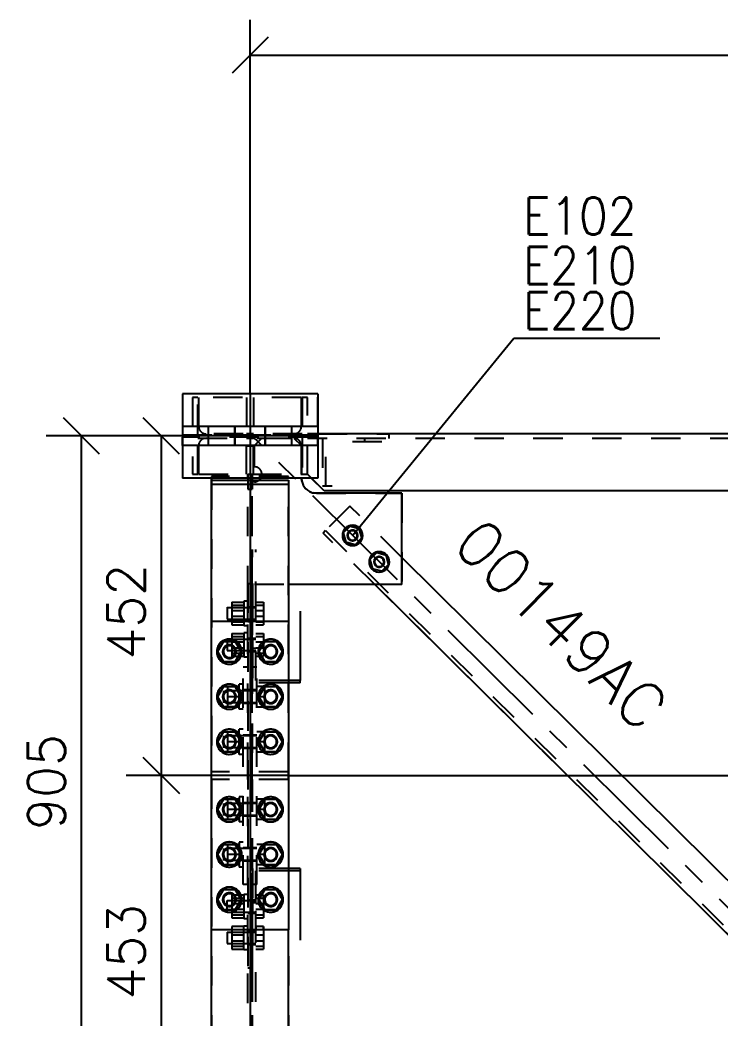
# Model space of a CAD drawing. Header units: millimetres. Extents: x 505 to 1346, y 20403 to 20997.
# Drawn here: x 530.2 to 576.8, y 20567.5 to 20633.9 of the extents above; entities that cross this region are included whole.
import ezdxf

# ---------------------------------------------------------------- set-up
doc = ezdxf.new("R2010")
doc.units = ezdxf.units.MM
doc.linetypes.add('CENTER', pattern=[12.7, 7.9375, -1.5875, 1.5875, -1.5875])
doc.linetypes.add('DXK_LINE_DOT2', pattern=[3.9198, 1.9599, -1.9599])
doc.styles.add('RomanS', font='ROMANS__.TTF', dxfattribs={"height": 0.2})

# ---------------------------------------------------------------- blocks, each defined once
blk = doc.blocks.new('Part-110200292-57747 - 57739')
at = {"color": 7, "linetype": 'DXK_LINE_DOT2'}
for p, q in [((545.395, 20603.706), (545.395, 20602.706)), ((545.395, 20603.456), (545.395, 20603.706)), ((545.395, 20603.706), (545.395, 20603.706)), ((545.395, 20603.706), (545.685, 20603.706)), ((545.685, 20603.706), (545.685, 20602.706)), ((545.685, 20603.706), (545.685, 20603.456)), ((548.09, 20603.556), (542.99, 20603.556)), ((542.99, 20603.556), (542.99, 20603.306)), ((542.99, 20603.306), (542.99, 20583.906)), ((542.99, 20603.306), (542.99, 20603.306)), ((545.395, 20603.306), (545.395, 20602.706)), ((545.685, 20603.306), (545.685, 20602.722)), ((548.09, 20583.906), (548.09, 20603.556)), ((545.395, 20583.906), (545.395, 20602.706)), ((545.395, 20602.706), (545.685, 20602.706)), ((545.685, 20602.706), (545.685, 20602.722)), ((545.685, 20583.906), (545.685, 20602.706)), ((548.09, 20583.906), (542.99, 20583.906))]:
    blk.add_line(p, q, dxfattribs=at)
at = {"color": 3, "linetype": 'Continuous'}
for p, q in [((542.99, 20603.306), (542.99, 20603.456)), ((542.99, 20593.906), (542.99, 20603.306)), ((542.99, 20603.306), (548.09, 20603.306)), ((542.99, 20603.056), (548.09, 20603.056)), ((545.395, 20603.456), (545.395, 20603.318)), ((545.395, 20603.318), (545.395, 20603.306)), ((545.685, 20603.456), (545.685, 20603.306)), ((548.09, 20603.306), (548.09, 20593.906))]:
    blk.add_line(p, q, dxfattribs=at)
blk = doc.blocks.new('Part-110200292-57746 - 57739')
at = {"color": 7, "linetype": 'DXK_LINE_DOT2'}
for p, q in [((541.717, 20608.806), (541.717, 20608.806)), ((542.072, 20608.806), (541.717, 20608.806)), ((541.717, 20608.806), (541.717, 20603.706)), ((542.072, 20608.806), (542.072, 20608.806)), ((542.072, 20606.401), (542.072, 20608.806)), ((549.012, 20608.806), (549.012, 20608.806)), ((549.012, 20608.806), (549.012, 20606.401)), ((549.367, 20608.806), (549.012, 20608.806)), ((549.367, 20608.806), (549.367, 20608.806)), ((549.367, 20603.706), (549.367, 20608.806)), ((542.072, 20606.401), (542.072, 20606.401)), ((549.012, 20606.401), (542.072, 20606.401)), ((549.012, 20606.401), (549.012, 20606.401)), ((542.072, 20606.111), (542.072, 20606.111)), ((542.072, 20603.706), (542.072, 20606.111)), ((542.072, 20606.111), (549.012, 20606.111)), ((549.012, 20606.111), (549.012, 20606.111)), ((549.012, 20606.111), (549.012, 20603.706)), ((541.717, 20603.706), (541.717, 20603.706)), ((541.717, 20603.706), (542.072, 20603.706)), ((542.072, 20603.706), (542.072, 20603.706)), ((549.012, 20603.706), (549.012, 20603.706)), ((549.012, 20603.706), (549.367, 20603.706)), ((549.367, 20603.706), (549.367, 20603.706))]:
    blk.add_line(p, q, dxfattribs=at)
blk = doc.blocks.new('Part-110200292-57748 - 57739')
at = {"color": 7, "linetype": 'DXK_LINE_DOT2'}
for p, q in [((545.7, 20575.205), (545.7, 20577.485)), ((545.7, 20577.485), (545.7, 20575.205)), ((548.09, 20577.485), (545.7, 20577.485)), ((545.935, 20572.707), (545.935, 20577.316)), ((545.935, 20575.205), (545.935, 20577.316)), ((548.09, 20577.316), (545.935, 20577.316)), ((545.7, 20568.611), (545.7, 20575.205)), ((545.7, 20575.205), (545.935, 20575.205)), ((545.935, 20568.611), (545.935, 20572.707))]:
    blk.add_line(p, q, dxfattribs=at)
at = {"color": 3, "linetype": 'Continuous'}
for p, q in [((548.875, 20577.485), (548.09, 20577.485)), ((548.875, 20577.316), (548.09, 20577.316)), ((548.875, 20577.485), (548.875, 20577.316)), ((548.875, 20577.316), (548.875, 20572.707))]:
    blk.add_line(p, q, dxfattribs=at)
blk = doc.blocks.new('Part-110200292-57752 - 57739')
at = {"color": 7, "linetype": 'DXK_LINE_DOT2'}
for p, q in [((549.367, 20606.406), (549.367, 20606.406)), ((550.048, 20606.406), (549.367, 20606.406)), ((1036.718, 20606.091), (549.367, 20606.091)), ((549.615, 20603.456), (549.367, 20603.706)), ((550.467, 20602.596), (549.367, 20603.706))]:
    blk.add_line(p, q, dxfattribs=at)
at = {"color": 3, "linetype": 'Continuous'}
for p, q in [((1036.043, 20606.406), (550.048, 20606.406)), ((550.467, 20602.596), (549.615, 20603.456)), ((1035.618, 20602.596), (550.467, 20602.596))]:
    blk.add_line(p, q, dxfattribs=at)
blk = doc.blocks.new('Part-110200292-57753 - 57739')
at = {"color": 7, "linetype": 'DXK_LINE_DOT2'}
for p, q in [((550.367, 20606.091), (550.367, 20602.916)), ((550.576, 20602.916), (550.576, 20605.856)), ((554.313, 20605.856), (550.576, 20605.856)), ((553.182, 20605.856), (553.182, 20606.091)), ((550.996, 20602.916), (550.367, 20602.916))]:
    blk.add_line(p, q, dxfattribs=at)
blk = doc.blocks.new('Part-110200292-57781 - 57739')
at = {"color": 7, "linetype": 'CENTER'}
blk.add_line((591.417, 20560.906), (545.536, 20606.406), dxfattribs=at)
at = {"color": 7, "linetype": 'DXK_LINE_DOT2'}
for p, q in [((552.19, 20601.596), (550.401, 20599.792)), ((555.635, 20598.178), (552.19, 20601.596)), ((550.566, 20599.959), (550.401, 20599.792)), ((553.844, 20596.377), (550.401, 20599.792)), ((550.401, 20599.792), (550.401, 20599.792)), ((550.566, 20599.959), (584.928, 20565.882)), ((550.566, 20599.959), (550.566, 20599.959)), ((553.844, 20596.377), (581.317, 20569.133)), ((586.551, 20567.519), (583.108, 20570.934)), ((584.763, 20565.716), (581.317, 20569.133)), ((586.551, 20567.519), (584.763, 20565.716))]:
    blk.add_line(p, q, dxfattribs=at)
at = {"color": 3, "linetype": 'Continuous'}
for p, q in [((583.108, 20570.934), (555.635, 20598.178)), ((581.317, 20569.133), (553.844, 20596.377))]:
    blk.add_line(p, q, dxfattribs=at)
blk = doc.blocks.new('Part-110200292-57919 - 57739')
at = {"color": 7, "linetype": 'DXK_LINE_DOT2'}
for p, q in [((542.99, 20583.406), (542.99, 20564.006)), ((548.09, 20583.406), (542.99, 20583.406)), ((545.395, 20564.605), (545.395, 20583.406)), ((545.685, 20583.406), (545.685, 20564.605)), ((548.09, 20583.406), (548.09, 20564.006)), ((545.395, 20563.606), (545.395, 20564.605)), ((545.685, 20564.605), (545.395, 20564.605)), ((545.685, 20564.605), (545.685, 20563.606)), ((542.99, 20564.006), (542.99, 20564.006)), ((542.99, 20563.856), (542.99, 20563.756)), ((548.09, 20563.756), (548.09, 20563.856)), ((548.09, 20563.756), (542.99, 20563.756)), ((545.685, 20563.606), (545.395, 20563.606)), ((545.685, 20563.606), (545.685, 20563.606))]:
    blk.add_line(p, q, dxfattribs=at)
at = {"color": 3, "linetype": 'Continuous'}
for p, q in [((542.99, 20564.256), (542.99, 20573.406)), ((548.09, 20564.256), (548.09, 20573.406)), ((542.99, 20564.006), (542.99, 20564.256)), ((542.99, 20564.256), (548.09, 20564.256)), ((542.99, 20564.006), (542.99, 20563.856)), ((548.09, 20564.006), (542.99, 20564.006)), ((545.395, 20564.006), (545.395, 20563.856)), ((545.685, 20564.006), (545.685, 20563.993)), ((545.685, 20563.993), (545.685, 20563.856)), ((548.09, 20564.006), (548.09, 20564.256)), ((548.09, 20564.006), (548.09, 20563.856))]:
    blk.add_line(p, q, dxfattribs=at)
blk = doc.blocks.new('Part-110200292-57795 - 57739')
at = {"color": 3, "linetype": 'Continuous'}
for p, q in [((541.048, 20609.056), (541.048, 20606.881)), ((550.048, 20609.056), (541.048, 20609.056)), ((550.048, 20609.056), (550.048, 20606.881)), ((541.048, 20605.631), (541.048, 20603.456)), ((550.048, 20605.631), (550.048, 20603.456)), ((550.048, 20603.456), (541.048, 20603.456))]:
    blk.add_line(p, q, dxfattribs=at)
at = {"color": 7, "linetype": 'DXK_LINE_DOT2'}
for p, q in [((541.048, 20609.056), (541.048, 20606.881)), ((550.048, 20606.881), (550.048, 20609.056)), ((541.048, 20606.881), (541.048, 20605.631)), ((550.048, 20606.881), (550.048, 20605.631))]:
    blk.add_line(p, q, dxfattribs=at)
blk = doc.blocks.new('Part-110200292-64310 - 57739')
at = {"color": 3, "linetype": 'Continuous'}
for p, q in [((542.99, 20573.406), (542.99, 20593.906)), ((548.09, 20593.906), (542.99, 20593.906)), ((548.09, 20593.906), (548.09, 20573.406)), ((548.09, 20573.406), (542.99, 20573.406))]:
    blk.add_line(p, q, dxfattribs=at)
blk = doc.blocks.new('Part-110200292-57797 - 57739')
at = {"color": 7, "linetype": 'DXK_LINE_DOT2'}
for p, q in [((548.962, 20608.806), (542.122, 20608.806)), ((542.122, 20608.806), (542.122, 20606.901)), ((548.962, 20606.901), (548.962, 20608.806)), ((542.122, 20606.901), (542.147, 20606.746)), ((542.468, 20606.425), (542.622, 20606.401)), ((548.462, 20606.401), (548.617, 20606.425)), ((548.938, 20606.746), (548.962, 20606.901))]:
    blk.add_line(p, q, dxfattribs=at)
for centre, start, end in [((542.622, 20606.901), 198, 252), ((548.462, 20606.901), 288, 342)]:
    blk.add_arc(centre, 0.5, start, end, dxfattribs=at)
blk = doc.blocks.new('Part-110200292-57798 - 57739')
at = {"color": 7, "linetype": 'DXK_LINE_DOT2'}
for p, q in [((542.147, 20605.765), (542.122, 20605.611)), ((542.622, 20606.111), (542.468, 20606.086)), ((548.617, 20606.086), (548.462, 20606.111)), ((548.962, 20605.611), (548.938, 20605.765)), ((542.122, 20605.611), (542.122, 20603.706)), ((548.962, 20603.706), (548.962, 20605.611)), ((542.122, 20603.706), (545.395, 20603.706)), ((545.685, 20603.706), (548.962, 20603.706))]:
    blk.add_line(p, q, dxfattribs=at)
for centre, start, end in [((542.622, 20605.611), 108, 162), ((548.462, 20605.611), 18, 72)]:
    blk.add_arc(centre, 0.5, start, end, dxfattribs=at)
blk = doc.blocks.new('Part-110200292-57799 - 57739')
at = {"color": 7, "linetype": 'DXK_LINE_DOT2'}
for p, q in [((545.305, 20608.806), (545.305, 20606.401)), ((545.305, 20608.806), (545.305, 20608.806)), ((545.78, 20608.806), (545.78, 20606.401)), ((545.305, 20606.906), (545.78, 20606.906)), ((545.305, 20606.901), (545.78, 20606.901)), ((545.305, 20606.401), (545.305, 20606.405)), ((545.305, 20606.405), (545.78, 20606.405)), ((545.78, 20606.401), (545.305, 20606.401)), ((545.78, 20606.405), (545.78, 20606.401))]:
    blk.add_line(p, q, dxfattribs=at)
blk = doc.blocks.new('Bolt-110200292-64314 - 57739')
at = {"color": 3, "linetype": 'Continuous'}
for p, q in [((543.387, 20591.906), (543.776, 20592.58)), ((543.776, 20592.58), (544.555, 20592.58)), ((544.555, 20592.58), (544.944, 20591.906)), ((543.776, 20591.231), (543.387, 20591.906)), ((544.944, 20591.906), (544.555, 20591.231)), ((544.555, 20591.231), (543.776, 20591.231)), ((543.387, 20588.906), (543.776, 20589.58)), ((543.776, 20589.58), (544.555, 20589.58)), ((544.555, 20589.58), (544.944, 20588.906)), ((543.776, 20588.231), (543.387, 20588.906)), ((544.944, 20588.906), (544.555, 20588.231)), ((544.555, 20588.231), (543.776, 20588.231)), ((543.387, 20585.906), (543.776, 20586.58)), ((543.776, 20586.58), (544.555, 20586.58)), ((544.555, 20586.58), (544.944, 20585.906)), ((543.776, 20585.231), (543.387, 20585.906)), ((544.944, 20585.906), (544.555, 20585.231)), ((544.555, 20585.231), (543.776, 20585.231))]:
    blk.add_line(p, q, dxfattribs=at)
for centre, radius, start, end in [((544.165, 20591.906), 0.834, 30, 210), ((544.165, 20591.906), 0.834, 0, 180), ((544.165, 20591.906), 0.834, 180, 0), ((544.165, 20591.906), 0.834, 210, 30), ((544.165, 20591.906), 0.45, 90, 270), ((544.165, 20591.906), 0.397, 30, 210), ((544.165, 20591.906), 0.397, 210, 30), ((544.165, 20591.906), 0.45, 270, 90), ((544.165, 20588.906), 0.834, 30, 210), ((544.165, 20588.906), 0.834, 0, 180), ((544.165, 20588.906), 0.834, 210, 30), ((544.165, 20588.906), 0.45, 90, 270), ((544.165, 20588.906), 0.397, 30, 210), ((544.165, 20588.906), 0.397, 210, 30), ((544.165, 20588.906), 0.45, 270, 90), ((544.165, 20588.906), 0.834, 180, 0), ((544.165, 20585.906), 0.834, 30, 210), ((544.165, 20585.906), 0.834, 0, 180), ((544.165, 20585.906), 0.834, 180, 0), ((544.165, 20585.906), 0.834, 210, 30), ((544.165, 20585.906), 0.45, 90, 270), ((544.165, 20585.906), 0.397, 30, 210), ((544.165, 20585.906), 0.397, 210, 30), ((544.165, 20585.906), 0.45, 270, 90)]:
    blk.add_arc(centre, radius, start, end, dxfattribs=at)
blk = doc.blocks.new('Part-110200292-57800 - 57739')
at = {"color": 7, "linetype": 'DXK_LINE_DOT2'}
for p, q in [((545.305, 20603.706), (545.305, 20606.11)), ((545.305, 20606.11), (545.78, 20606.11)), ((545.305, 20606.106), (545.305, 20606.11)), ((545.78, 20606.106), (545.305, 20606.106)), ((545.78, 20603.706), (545.78, 20606.11)), ((545.78, 20606.11), (545.78, 20606.106)), ((545.305, 20605.611), (545.78, 20605.611)), ((545.305, 20605.606), (545.78, 20605.606)), ((545.78, 20603.706), (545.78, 20603.706))]:
    blk.add_line(p, q, dxfattribs=at)
blk = doc.blocks.new('Part-110200292-57801 - 57739')
at = {"color": 7, "linetype": 'DXK_LINE_DOT2'}
for p, q in [((549.367, 20606.406), (549.367, 20606.406)), ((549.867, 20606.091), (549.867, 20606.406)), ((550.048, 20606.406), (554.801, 20606.406)), ((554.801, 20606.091), (554.801, 20606.406))]:
    blk.add_line(p, q, dxfattribs=at)
blk = doc.blocks.new('Part-110200292-57802 - 57739')
at = {"color": 7, "linetype": 'DXK_LINE_DOT2'}
for p, q in [((545.385, 20596.447), (545.385, 20570.864)), ((545.385, 20593.897), (545.385, 20596.447)), ((545.385, 20596.447), (545.385, 20596.447)), ((545.385, 20596.447), (545.7, 20596.447)), ((545.385, 20596.447), (545.7, 20596.447)), ((545.7, 20593.897), (545.7, 20596.447)), ((545.7, 20596.447), (545.7, 20596.447)), ((545.7, 20596.447), (545.7, 20593.897)), ((545.7, 20593.897), (545.385, 20593.897)), ((545.7, 20573.414), (545.7, 20593.897)), ((545.385, 20573.414), (545.7, 20573.414)), ((545.7, 20570.864), (545.7, 20573.414)), ((545.385, 20570.864), (545.385, 20570.864)), ((545.385, 20570.864), (545.7, 20570.864))]:
    blk.add_line(p, q, dxfattribs=at)
blk = doc.blocks.new('Bolt-110200292-57803 - 57739')
at = {"color": 3, "linetype": 'DXK_LINE_DOT2'}
for p, q in [((544.03, 20575.338), (545.935, 20575.338)), ((544.03, 20574.568), (544.03, 20575.338)), ((545.135, 20575.701), (544.341, 20575.701)), ((544.341, 20575.701), (544.341, 20575.511)), ((544.341, 20575.701), (544.341, 20574.204)), ((544.341, 20575.511), (545.135, 20575.511)), ((544.341, 20575.143), (545.135, 20575.143)), ((545.135, 20575.761), (545.385, 20575.761)), ((545.135, 20575.761), (545.135, 20575.18)), ((545.135, 20575.18), (545.135, 20574.144)), ((545.385, 20575.398), (545.7, 20575.398)), ((545.7, 20575.398), (545.935, 20575.398)), ((545.7, 20575.205), (545.7, 20574.507)), ((546.445, 20575.702), (545.935, 20575.702)), ((545.935, 20575.702), (545.935, 20575.512)), ((545.935, 20575.512), (546.445, 20575.512)), ((545.935, 20575.143), (546.445, 20575.143)), ((546.445, 20575.512), (546.445, 20575.702)), ((546.445, 20575.702), (546.445, 20574.203)), ((544.03, 20574.568), (545.935, 20574.568)), ((544.341, 20574.762), (545.135, 20574.762)), ((545.385, 20574.507), (545.7, 20574.507)), ((545.7, 20574.507), (545.935, 20574.507)), ((545.935, 20574.762), (546.445, 20574.762)), ((544.341, 20574.394), (545.135, 20574.394)), ((544.341, 20574.204), (545.135, 20574.204)), ((545.135, 20574.144), (545.385, 20574.144)), ((545.935, 20574.393), (546.445, 20574.393)), ((545.935, 20574.203), (546.445, 20574.203)), ((544.03, 20573.249), (545.935, 20573.249)), ((544.03, 20573.249), (544.03, 20572.479)), ((545.135, 20573.613), (544.341, 20573.613)), ((544.341, 20573.613), (544.341, 20573.423)), ((544.341, 20573.613), (544.341, 20572.115)), ((544.341, 20573.423), (545.135, 20573.423)), ((545.135, 20573.672), (545.385, 20573.672)), ((545.135, 20572.055), (545.135, 20573.672)), ((545.385, 20573.309), (545.7, 20573.309)), ((545.7, 20573.309), (545.935, 20573.309)), ((545.7, 20573.309), (545.7, 20572.418)), ((546.445, 20573.613), (545.935, 20573.613)), ((545.935, 20573.613), (545.935, 20573.423)), ((545.935, 20573.423), (546.445, 20573.423)), ((546.445, 20573.423), (546.445, 20573.613)), ((546.445, 20573.613), (546.445, 20572.114)), ((544.341, 20573.054), (545.135, 20573.054)), ((544.341, 20572.674), (545.135, 20572.674)), ((545.935, 20573.054), (546.445, 20573.054)), ((545.935, 20572.674), (546.445, 20572.674)), ((544.03, 20572.479), (545.935, 20572.479)), ((544.341, 20572.305), (545.135, 20572.305)), ((544.341, 20572.115), (545.135, 20572.115)), ((545.385, 20572.055), (545.135, 20572.055)), ((545.385, 20572.418), (545.7, 20572.418)), ((545.7, 20572.418), (545.935, 20572.418)), ((545.935, 20572.305), (546.445, 20572.305)), ((545.935, 20572.114), (546.445, 20572.114))]:
    blk.add_line(p, q, dxfattribs=at)
blk = doc.blocks.new('Part-110200292-57804 - 57739')
at = {"color": 7, "linetype": 'DXK_LINE_DOT2'}
for p, q in [((545.7, 20594.277), (545.7, 20598.7)), ((545.935, 20594.605), (545.935, 20598.7)), ((545.935, 20589.995), (545.935, 20594.605)), ((545.7, 20589.827), (545.7, 20594.277)), ((545.935, 20592.106), (545.7, 20592.106)), ((545.7, 20592.106), (545.7, 20589.827)), ((545.935, 20589.995), (545.935, 20592.106)), ((548.09, 20589.827), (545.7, 20589.827)), ((548.09, 20589.995), (545.935, 20589.995))]:
    blk.add_line(p, q, dxfattribs=at)
at = {"color": 3, "linetype": 'Continuous'}
for p, q in [((548.875, 20594.605), (548.875, 20589.995)), ((548.875, 20589.995), (548.09, 20589.995)), ((548.875, 20589.827), (548.09, 20589.827)), ((548.875, 20589.827), (548.875, 20589.995))]:
    blk.add_line(p, q, dxfattribs=at)
blk = doc.blocks.new('Bolt-110200292-57805 - 57739')
at = {"color": 3, "linetype": 'DXK_LINE_DOT2'}
for p, q in [((544.341, 20595.196), (544.341, 20593.698)), ((544.341, 20595.196), (545.135, 20595.196)), ((545.385, 20595.256), (545.135, 20595.256)), ((545.135, 20595.256), (545.135, 20593.639)), ((545.935, 20595.197), (546.445, 20595.197)), ((546.445, 20595.197), (546.445, 20593.698)), ((544.03, 20594.832), (545.935, 20594.832)), ((544.03, 20594.829), (544.03, 20594.832)), ((544.03, 20594.832), (544.03, 20594.062)), ((544.341, 20595.006), (545.135, 20595.006)), ((544.341, 20594.637), (545.135, 20594.637)), ((545.385, 20594.893), (545.7, 20594.893)), ((545.7, 20594.893), (545.935, 20594.893)), ((545.7, 20594.893), (545.7, 20594.002)), ((545.935, 20595.007), (546.445, 20595.007)), ((545.935, 20594.637), (546.445, 20594.637)), ((544.03, 20594.062), (545.935, 20594.062)), ((544.341, 20594.257), (545.135, 20594.257)), ((544.341, 20593.888), (545.135, 20593.888)), ((545.385, 20594.002), (545.7, 20594.002)), ((545.7, 20594.05), (545.7, 20594.004)), ((545.7, 20594.002), (545.7, 20594.043)), ((545.7, 20594.004), (545.7, 20594.002)), ((545.7, 20594.002), (545.935, 20594.002)), ((545.935, 20594.257), (546.445, 20594.257)), ((545.935, 20593.888), (546.445, 20593.888)), ((544.341, 20593.698), (545.135, 20593.698)), ((544.341, 20593.107), (544.341, 20591.61)), ((544.341, 20593.107), (545.135, 20593.107)), ((545.135, 20593.639), (545.385, 20593.639)), ((545.385, 20593.167), (545.135, 20593.167)), ((545.135, 20593.167), (545.135, 20591.55)), ((545.935, 20593.698), (546.445, 20593.698)), ((545.935, 20593.108), (546.445, 20593.108)), ((546.445, 20593.108), (546.445, 20591.609)), ((544.03, 20592.744), (545.935, 20592.744)), ((544.03, 20592.74), (544.03, 20592.744)), ((544.03, 20592.744), (544.03, 20591.974)), ((544.341, 20592.917), (545.135, 20592.917)), ((544.341, 20592.549), (545.135, 20592.549)), ((545.385, 20592.804), (545.7, 20592.804)), ((545.7, 20592.804), (545.935, 20592.804)), ((545.7, 20592.804), (545.7, 20592.106)), ((545.935, 20592.918), (546.445, 20592.918)), ((545.935, 20592.549), (546.445, 20592.549)), ((544.03, 20591.974), (545.935, 20591.974)), ((544.341, 20592.169), (545.135, 20592.169)), ((544.341, 20591.8), (545.135, 20591.8)), ((545.385, 20591.913), (545.7, 20591.913)), ((545.7, 20591.961), (545.7, 20591.915)), ((545.7, 20591.913), (545.7, 20591.955)), ((545.7, 20591.915), (545.7, 20591.913)), ((545.7, 20591.913), (545.935, 20591.913)), ((545.935, 20592.168), (546.445, 20592.168)), ((545.935, 20591.799), (546.445, 20591.799)), ((544.341, 20591.61), (545.135, 20591.61)), ((545.135, 20591.55), (545.385, 20591.55)), ((545.935, 20591.609), (546.445, 20591.609))]:
    blk.add_line(p, q, dxfattribs=at)
blk = doc.blocks.new('Bolt-110200292-64312 - 57739')
at = {"color": 3, "linetype": 'Continuous'}
for p, q in [((546.137, 20591.906), (546.526, 20592.58)), ((546.526, 20592.58), (547.305, 20592.58)), ((547.305, 20592.58), (547.694, 20591.906)), ((546.526, 20591.231), (546.137, 20591.906)), ((547.694, 20591.906), (547.305, 20591.231)), ((547.305, 20591.231), (546.526, 20591.231)), ((546.137, 20588.906), (546.526, 20589.58)), ((546.526, 20589.58), (547.305, 20589.58)), ((547.305, 20589.58), (547.694, 20588.906)), ((546.526, 20588.231), (546.137, 20588.906)), ((547.694, 20588.906), (547.305, 20588.231)), ((547.305, 20588.231), (546.526, 20588.231)), ((546.137, 20585.906), (546.526, 20586.58)), ((546.526, 20586.58), (547.305, 20586.58)), ((547.305, 20586.58), (547.694, 20585.906)), ((546.526, 20585.231), (546.137, 20585.906)), ((547.694, 20585.906), (547.305, 20585.231)), ((547.305, 20585.231), (546.526, 20585.231))]:
    blk.add_line(p, q, dxfattribs=at)
for centre, radius, start, end in [((546.915, 20591.906), 0.834, 30, 210), ((546.915, 20591.906), 0.834, 0, 180), ((546.915, 20591.906), 0.834, 180, 0), ((546.915, 20591.906), 0.834, 210, 30), ((546.915, 20591.906), 0.45, 90, 270), ((546.915, 20591.906), 0.397, 30, 210), ((546.915, 20591.906), 0.397, 210, 30), ((546.915, 20591.906), 0.45, 270, 90), ((546.915, 20588.906), 0.834, 30, 210), ((546.915, 20588.906), 0.834, 0, 180), ((546.915, 20588.906), 0.834, 210, 30), ((546.915, 20588.906), 0.45, 90, 270), ((546.915, 20588.906), 0.397, 30, 210), ((546.915, 20588.906), 0.397, 210, 30), ((546.915, 20588.906), 0.45, 270, 90), ((546.915, 20588.906), 0.834, 180, 0), ((546.915, 20585.906), 0.834, 30, 210), ((546.915, 20585.906), 0.834, 0, 180), ((546.915, 20585.906), 0.834, 180, 0), ((546.915, 20585.906), 0.834, 210, 30), ((546.915, 20585.906), 0.45, 90, 270), ((546.915, 20585.906), 0.397, 30, 210), ((546.915, 20585.906), 0.397, 210, 30), ((546.915, 20585.906), 0.45, 270, 90)]:
    blk.add_arc(centre, radius, start, end, dxfattribs=at)
blk = doc.blocks.new('Part-110200292-57996 - 57739')
at = {"color": 7, "linetype": 'DXK_LINE_DOT2'}
for p, q in [((548.09, 20593.906), (542.99, 20593.906)), ((542.99, 20583.406), (542.99, 20583.906)), ((548.09, 20583.406), (548.09, 20583.906)), ((548.09, 20573.406), (542.99, 20573.406))]:
    blk.add_line(p, q, dxfattribs=at)
blk = doc.blocks.new('Bolt-110200292-57997 - 57739')
at = {"color": 3, "linetype": 'DXK_LINE_DOT2'}
for p, q in [((546.526, 20582.08), (546.136, 20581.406)), ((546.526, 20582.08), (546.137, 20581.406)), ((547.305, 20582.08), (546.526, 20582.08)), ((547.305, 20582.08), (546.526, 20582.08)), ((547.694, 20581.406), (547.305, 20582.08)), ((547.694, 20581.406), (547.305, 20582.08)), ((546.136, 20581.406), (546.526, 20580.731)), ((546.137, 20581.406), (546.526, 20580.731)), ((547.305, 20580.731), (547.694, 20581.406)), ((547.305, 20580.731), (547.694, 20581.406)), ((546.526, 20580.731), (547.305, 20580.731)), ((546.526, 20580.731), (547.305, 20580.731)), ((546.526, 20579.08), (546.136, 20578.406)), ((546.526, 20579.08), (546.137, 20578.406)), ((547.305, 20579.08), (546.526, 20579.08)), ((547.305, 20579.08), (546.526, 20579.08)), ((547.694, 20578.406), (547.305, 20579.08)), ((547.694, 20578.406), (547.305, 20579.08)), ((546.136, 20578.406), (546.526, 20577.731)), ((546.137, 20578.406), (546.526, 20577.731)), ((547.305, 20577.731), (547.694, 20578.406)), ((547.305, 20577.731), (547.694, 20578.406)), ((546.526, 20577.731), (547.305, 20577.731)), ((546.526, 20577.731), (547.305, 20577.731)), ((546.526, 20576.08), (546.136, 20575.406)), ((546.526, 20576.08), (546.137, 20575.406)), ((547.305, 20576.08), (546.526, 20576.08)), ((547.305, 20576.08), (546.526, 20576.08)), ((547.694, 20575.406), (547.305, 20576.08)), ((547.694, 20575.406), (547.305, 20576.08)), ((546.136, 20575.406), (546.526, 20574.731)), ((546.137, 20575.406), (546.526, 20574.731)), ((547.305, 20574.731), (547.694, 20575.406)), ((547.305, 20574.731), (547.694, 20575.406)), ((546.526, 20574.731), (547.305, 20574.731)), ((546.526, 20574.731), (547.305, 20574.731))]:
    blk.add_line(p, q, dxfattribs=at)
for centre, radius, start, end in [((546.915, 20581.406), 0.834, 150, 330), ((546.915, 20581.406), 0.834, 330, 150), ((546.915, 20581.406), 0.45, 108, 288), ((546.915, 20581.406), 0.397, 330, 150), ((546.915, 20581.406), 0.45, 288, 108), ((546.915, 20581.406), 0.397, 150, 330), ((546.915, 20578.406), 0.834, 330, 150), ((546.915, 20578.406), 0.834, 150, 330), ((546.915, 20578.406), 0.45, 108, 288), ((546.915, 20578.406), 0.397, 150, 330), ((546.915, 20578.406), 0.397, 330, 150), ((546.915, 20578.406), 0.45, 288, 108), ((546.915, 20575.406), 0.834, 150, 330), ((546.915, 20575.406), 0.834, 330, 150), ((546.915, 20575.406), 0.45, 108, 288), ((546.915, 20575.406), 0.45, 288, 108), ((546.915, 20575.406), 0.397, 150, 330), ((546.915, 20575.406), 0.397, 330, 150)]:
    blk.add_arc(centre, radius, start, end, dxfattribs=at)
blk = doc.blocks.new('Bolt-110200292-57998 - 57739')
at = {"color": 3, "linetype": 'DXK_LINE_DOT2'}
for p, q in [((546.526, 20592.58), (546.136, 20591.906)), ((546.526, 20592.58), (546.137, 20591.906)), ((547.305, 20592.58), (546.526, 20592.58)), ((547.305, 20592.58), (546.526, 20592.58)), ((547.694, 20591.906), (547.305, 20592.58)), ((547.694, 20591.906), (547.305, 20592.58)), ((546.136, 20591.906), (546.526, 20591.231)), ((546.137, 20591.906), (546.526, 20591.231)), ((547.305, 20591.231), (547.694, 20591.906)), ((547.305, 20591.231), (547.694, 20591.906)), ((546.526, 20591.231), (547.305, 20591.231)), ((546.526, 20591.231), (547.305, 20591.231)), ((546.526, 20589.58), (546.136, 20588.906)), ((546.526, 20589.58), (546.137, 20588.906)), ((547.305, 20589.58), (546.526, 20589.58)), ((547.305, 20589.58), (546.526, 20589.58)), ((547.694, 20588.906), (547.305, 20589.58)), ((547.694, 20588.906), (547.305, 20589.58)), ((546.136, 20588.906), (546.526, 20588.231)), ((546.137, 20588.906), (546.526, 20588.231)), ((547.305, 20588.231), (547.694, 20588.906)), ((547.305, 20588.231), (547.694, 20588.906)), ((546.526, 20588.231), (547.305, 20588.231)), ((546.526, 20588.231), (547.305, 20588.231)), ((546.526, 20586.58), (546.136, 20585.906)), ((546.526, 20586.58), (546.137, 20585.906)), ((547.305, 20586.58), (546.526, 20586.58)), ((547.305, 20586.58), (546.526, 20586.58)), ((547.694, 20585.906), (547.305, 20586.58)), ((547.694, 20585.906), (547.305, 20586.58)), ((546.136, 20585.906), (546.526, 20585.231)), ((546.137, 20585.906), (546.526, 20585.231)), ((547.305, 20585.231), (547.694, 20585.906)), ((547.305, 20585.231), (547.694, 20585.906)), ((546.526, 20585.231), (547.305, 20585.231)), ((546.526, 20585.231), (547.305, 20585.231))]:
    blk.add_line(p, q, dxfattribs=at)
for centre, radius, start, end in [((546.915, 20591.906), 0.834, 330, 150), ((546.915, 20591.906), 0.834, 150, 330), ((546.915, 20591.906), 0.45, 108, 288), ((546.915, 20591.906), 0.397, 150, 330), ((546.915, 20591.906), 0.397, 330, 150), ((546.915, 20591.906), 0.45, 288, 108), ((546.915, 20588.906), 0.834, 150, 330), ((546.915, 20588.906), 0.834, 330, 150), ((546.915, 20588.906), 0.45, 108, 288), ((546.915, 20588.906), 0.397, 150, 330), ((546.915, 20588.906), 0.397, 330, 150), ((546.915, 20588.906), 0.45, 288, 108), ((546.915, 20585.906), 0.834, 330, 150), ((546.915, 20585.906), 0.834, 150, 330), ((546.915, 20585.906), 0.45, 108, 288), ((546.915, 20585.906), 0.397, 150, 330), ((546.915, 20585.906), 0.397, 330, 150), ((546.915, 20585.906), 0.45, 288, 108)]:
    blk.add_arc(centre, radius, start, end, dxfattribs=at)
blk = doc.blocks.new('Bolt-110200292-57999 - 57739')
at = {"color": 3, "linetype": 'DXK_LINE_DOT2'}
for p, q in [((543.776, 20582.08), (543.386, 20581.406)), ((543.776, 20582.08), (543.387, 20581.406)), ((544.555, 20582.08), (543.776, 20582.08)), ((544.555, 20582.08), (543.776, 20582.08)), ((544.944, 20581.406), (544.555, 20582.08)), ((544.944, 20581.406), (544.555, 20582.08)), ((543.386, 20581.406), (543.776, 20580.731)), ((543.387, 20581.406), (543.776, 20580.731)), ((544.555, 20580.731), (544.944, 20581.406)), ((544.555, 20580.731), (544.944, 20581.406)), ((543.776, 20580.731), (544.555, 20580.731)), ((543.776, 20580.731), (544.555, 20580.731)), ((543.776, 20579.08), (543.386, 20578.406)), ((543.776, 20579.08), (543.387, 20578.406)), ((544.555, 20579.08), (543.776, 20579.08)), ((544.555, 20579.08), (543.776, 20579.08)), ((544.944, 20578.406), (544.555, 20579.08)), ((544.944, 20578.406), (544.555, 20579.08)), ((543.386, 20578.406), (543.776, 20577.731)), ((543.387, 20578.406), (543.776, 20577.731)), ((544.555, 20577.731), (544.944, 20578.406)), ((544.555, 20577.731), (544.944, 20578.406)), ((543.776, 20577.731), (544.555, 20577.731)), ((543.776, 20577.731), (544.555, 20577.731)), ((543.776, 20576.08), (543.386, 20575.406)), ((543.776, 20576.08), (543.387, 20575.406)), ((544.555, 20576.08), (543.776, 20576.08)), ((544.555, 20576.08), (543.776, 20576.08)), ((544.944, 20575.406), (544.555, 20576.08)), ((544.944, 20575.406), (544.555, 20576.08)), ((543.386, 20575.406), (543.776, 20574.731)), ((543.387, 20575.406), (543.776, 20574.731)), ((544.555, 20574.731), (544.944, 20575.406)), ((544.555, 20574.731), (544.944, 20575.406)), ((543.776, 20574.731), (544.555, 20574.731)), ((543.776, 20574.731), (544.555, 20574.731))]:
    blk.add_line(p, q, dxfattribs=at)
for centre, radius, start, end in [((544.165, 20581.406), 0.834, 150, 330), ((544.165, 20581.406), 0.834, 330, 150), ((544.165, 20581.406), 0.45, 108, 288), ((544.165, 20581.406), 0.397, 330, 150), ((544.165, 20581.406), 0.45, 288, 108), ((544.165, 20581.406), 0.397, 150, 330), ((544.165, 20578.406), 0.834, 330, 150), ((544.165, 20578.406), 0.834, 150, 330), ((544.165, 20578.406), 0.45, 108, 288), ((544.165, 20578.406), 0.397, 150, 330), ((544.165, 20578.406), 0.397, 330, 150), ((544.165, 20578.406), 0.45, 288, 108), ((544.165, 20575.406), 0.834, 150, 330), ((544.165, 20575.406), 0.834, 330, 150), ((544.165, 20575.406), 0.45, 108, 288), ((544.165, 20575.406), 0.45, 288, 108), ((544.165, 20575.406), 0.397, 150, 330), ((544.165, 20575.406), 0.397, 330, 150)]:
    blk.add_arc(centre, radius, start, end, dxfattribs=at)
blk = doc.blocks.new('Bolt-110200292-58000 - 57739')
at = {"color": 3, "linetype": 'DXK_LINE_DOT2'}
for p, q in [((543.776, 20592.58), (543.386, 20591.906)), ((543.776, 20592.58), (543.387, 20591.906)), ((544.555, 20592.58), (543.776, 20592.58)), ((544.555, 20592.58), (543.776, 20592.58)), ((544.944, 20591.906), (544.555, 20592.58)), ((544.944, 20591.906), (544.555, 20592.58)), ((543.386, 20591.906), (543.776, 20591.231)), ((543.387, 20591.906), (543.776, 20591.231)), ((544.555, 20591.231), (544.944, 20591.906)), ((544.555, 20591.231), (544.944, 20591.906)), ((543.776, 20591.231), (544.555, 20591.231)), ((543.776, 20591.231), (544.555, 20591.231)), ((543.776, 20589.58), (543.386, 20588.906)), ((543.776, 20589.58), (543.387, 20588.906)), ((544.555, 20589.58), (543.776, 20589.58)), ((544.555, 20589.58), (543.776, 20589.58)), ((544.944, 20588.906), (544.555, 20589.58)), ((544.944, 20588.906), (544.555, 20589.58)), ((543.386, 20588.906), (543.776, 20588.231)), ((543.387, 20588.906), (543.776, 20588.231)), ((544.555, 20588.231), (544.944, 20588.906)), ((544.555, 20588.231), (544.944, 20588.906)), ((543.776, 20588.231), (544.555, 20588.231)), ((543.776, 20588.231), (544.555, 20588.231)), ((543.776, 20586.58), (543.386, 20585.906)), ((543.776, 20586.58), (543.387, 20585.906)), ((544.555, 20586.58), (543.776, 20586.58)), ((544.555, 20586.58), (543.776, 20586.58)), ((544.944, 20585.906), (544.555, 20586.58)), ((544.944, 20585.906), (544.555, 20586.58)), ((543.386, 20585.906), (543.776, 20585.231)), ((543.387, 20585.906), (543.776, 20585.231)), ((544.555, 20585.231), (544.944, 20585.906)), ((544.555, 20585.231), (544.944, 20585.906)), ((543.776, 20585.231), (544.555, 20585.231)), ((543.776, 20585.231), (544.555, 20585.231))]:
    blk.add_line(p, q, dxfattribs=at)
for centre, radius, start, end in [((544.165, 20591.906), 0.834, 330, 150), ((544.165, 20591.906), 0.834, 150, 330), ((544.165, 20591.906), 0.45, 108, 288), ((544.165, 20591.906), 0.397, 150, 330), ((544.165, 20591.906), 0.397, 330, 150), ((544.165, 20591.906), 0.45, 288, 108), ((544.165, 20588.906), 0.834, 150, 330), ((544.165, 20588.906), 0.834, 330, 150), ((544.165, 20588.906), 0.45, 108, 288), ((544.165, 20588.906), 0.397, 150, 330), ((544.165, 20588.906), 0.397, 330, 150), ((544.165, 20588.906), 0.45, 288, 108), ((544.165, 20585.906), 0.834, 330, 150), ((544.165, 20585.906), 0.834, 150, 330), ((544.165, 20585.906), 0.45, 108, 288), ((544.165, 20585.906), 0.397, 150, 330), ((544.165, 20585.906), 0.397, 330, 150), ((544.165, 20585.906), 0.45, 288, 108)]:
    blk.add_arc(centre, radius, start, end, dxfattribs=at)
blk = doc.blocks.new('Part-110200292-58001 - 57739')
at = {"color": 7, "linetype": 'DXK_LINE_DOT2'}
for p, q in [((545.685, 20590.906), (546, 20590.906)), ((546, 20576.406), (546, 20590.906)), ((545.685, 20583.406), (545.685, 20583.906)), ((546, 20576.406), (545.685, 20576.406))]:
    blk.add_line(p, q, dxfattribs=at)
blk = doc.blocks.new('Part-110200292-58002 - 57739')
at = {"color": 7, "linetype": 'DXK_LINE_DOT2'}
for p, q in [((545.08, 20576.406), (545.08, 20590.906)), ((545.08, 20590.906), (545.395, 20590.906)), ((545.395, 20583.406), (545.395, 20583.906)), ((545.395, 20576.406), (545.08, 20576.406))]:
    blk.add_line(p, q, dxfattribs=at)
blk = doc.blocks.new('Bolt-110200292-58003 - 57739')
at = {"color": 3, "linetype": 'DXK_LINE_DOT2'}
for p, q in [((546, 20581.803), (543.778, 20581.803)), ((543.778, 20581.803), (543.778, 20581.009)), ((544.036, 20582.08), (544.036, 20580.731)), ((544.83, 20582.08), (544.555, 20582.08)), ((545.08, 20582.239), (544.83, 20582.239)), ((544.83, 20582.239), (544.83, 20580.572)), ((546, 20581.856), (545.08, 20581.856)), ((546.51, 20582.08), (546, 20582.08)), ((546.51, 20582.08), (546.51, 20580.731)), ((544.83, 20581.406), (544.036, 20581.406)), ((546.51, 20581.406), (546, 20581.406)), ((546, 20581.009), (543.778, 20581.009)), ((544.83, 20580.731), (544.555, 20580.731)), ((545.08, 20580.572), (544.83, 20580.572)), ((545.08, 20580.956), (545.08, 20580.978)), ((546, 20580.956), (545.08, 20580.956)), ((546.51, 20580.731), (546, 20580.731)), ((545.08, 20579.239), (544.83, 20579.239)), ((544.83, 20579.239), (544.83, 20577.572)), ((546, 20578.803), (543.778, 20578.803)), ((543.778, 20578.803), (543.778, 20578.009)), ((544.036, 20579.08), (544.036, 20577.731)), ((544.83, 20579.08), (544.555, 20579.08)), ((546, 20578.856), (545.08, 20578.856)), ((546.51, 20579.08), (546, 20579.08)), ((546.51, 20579.08), (546.51, 20577.731)), ((546, 20578.009), (543.778, 20578.009)), ((544.83, 20578.406), (544.036, 20578.406)), ((545.08, 20577.956), (545.08, 20577.978)), ((546, 20577.956), (545.08, 20577.956)), ((546.51, 20578.406), (546, 20578.406)), ((544.83, 20577.731), (544.555, 20577.731)), ((545.08, 20577.572), (544.83, 20577.572)), ((546.51, 20577.731), (546, 20577.731))]:
    blk.add_line(p, q, dxfattribs=at)
blk = doc.blocks.new('Bolt-110200292-58004 - 57739')
at = {"color": 3, "linetype": 'DXK_LINE_DOT2'}
for p, q in [((546, 20589.303), (543.778, 20589.303)), ((543.778, 20589.303), (543.778, 20588.509)), ((544.036, 20589.58), (544.036, 20588.231)), ((544.83, 20589.58), (544.555, 20589.58)), ((545.08, 20589.739), (544.83, 20589.739)), ((544.83, 20588.072), (544.83, 20589.739)), ((546, 20589.356), (545.08, 20589.356)), ((545.08, 20589.334), (545.08, 20589.356)), ((546.51, 20589.58), (546, 20589.58)), ((546.51, 20589.58), (546.51, 20588.231)), ((546, 20588.509), (543.778, 20588.509)), ((544.83, 20588.906), (544.036, 20588.906)), ((546, 20588.456), (545.08, 20588.456)), ((546.51, 20588.906), (546, 20588.906)), ((544.555, 20588.231), (544.83, 20588.231)), ((545.08, 20588.072), (544.83, 20588.072)), ((546, 20588.231), (546.51, 20588.231)), ((544.036, 20586.58), (544.036, 20585.231)), ((544.83, 20586.58), (544.555, 20586.58)), ((545.08, 20586.739), (544.83, 20586.739)), ((544.83, 20585.072), (544.83, 20586.739)), ((546.51, 20586.58), (546, 20586.58)), ((546.51, 20586.58), (546.51, 20585.231)), ((546, 20586.303), (543.778, 20586.303)), ((543.778, 20586.303), (543.778, 20585.509)), ((544.83, 20585.906), (544.036, 20585.906)), ((546, 20586.356), (545.08, 20586.356)), ((545.08, 20586.334), (545.08, 20586.356)), ((546.51, 20585.906), (546, 20585.906)), ((546, 20585.509), (543.778, 20585.509)), ((544.555, 20585.231), (544.83, 20585.231)), ((546, 20585.456), (545.08, 20585.456)), ((546, 20585.231), (546.51, 20585.231)), ((545.08, 20585.072), (544.83, 20585.072))]:
    blk.add_line(p, q, dxfattribs=at)
blk = doc.blocks.new('Bolt-110200292-58074 - 57739')
at = {"color": 3, "linetype": 'Continuous'}
for p, q in [((551.74, 20599.801), (552.192, 20600.256)), ((551.74, 20599.801), (552.192, 20600.256)), ((551.909, 20599.182), (551.74, 20599.801)), ((551.74, 20599.801), (551.74, 20599.801)), ((551.74, 20599.801), (551.909, 20599.182)), ((552.192, 20600.256), (552.812, 20600.093)), ((552.812, 20600.093), (552.981, 20599.474)), ((552.981, 20599.474), (552.812, 20600.093)), ((552.529, 20599.019), (551.909, 20599.182)), ((552.981, 20599.474), (552.529, 20599.019)), ((552.529, 20599.019), (552.981, 20599.474)), ((552.981, 20599.474), (552.981, 20599.474)), ((553.515, 20598.041), (553.967, 20598.496)), ((553.515, 20598.041), (553.967, 20598.496)), ((553.967, 20598.496), (554.587, 20598.333)), ((553.684, 20597.422), (553.515, 20598.041)), ((553.515, 20598.041), (553.515, 20598.041)), ((553.515, 20598.041), (553.684, 20597.422)), ((554.587, 20598.333), (554.756, 20597.714)), ((554.756, 20597.714), (554.587, 20598.333)), ((554.304, 20597.258), (553.684, 20597.422)), ((554.756, 20597.714), (554.304, 20597.258)), ((554.304, 20597.258), (554.756, 20597.714)), ((554.756, 20597.714), (554.756, 20597.714))]:
    blk.add_line(p, q, dxfattribs=at)
at = {"color": 3, "linetype": 'DXK_LINE_DOT2'}
for p, q in [((551.741, 20599.801), (552.192, 20600.256)), ((551.909, 20599.182), (551.741, 20599.801)), ((552.812, 20600.093), (552.192, 20600.256)), ((552.812, 20600.093), (552.98, 20599.474)), ((551.909, 20599.182), (552.529, 20599.019)), ((552.98, 20599.474), (552.529, 20599.019)), ((553.516, 20598.04), (553.967, 20598.495)), ((554.587, 20598.332), (553.967, 20598.495)), ((553.684, 20597.422), (553.516, 20598.04)), ((554.587, 20598.332), (554.755, 20597.714)), ((554.304, 20597.259), (553.684, 20597.422)), ((554.755, 20597.714), (554.304, 20597.259))]:
    blk.add_line(p, q, dxfattribs=at)
at = {"color": 3, "linetype": 'Continuous'}
for centre, radius, start, end in [((552.36, 20599.638), 0.675, 75.23888, 255.23888), ((552.36, 20599.638), 0.675, 45.23888, 225.23888), ((552.36, 20599.638), 0.675, 225.23888, 45.23888), ((552.36, 20599.638), 0.35, 135.23888, 315.23888), ((552.36, 20599.638), 0.317, 75.23888, 255.23888), ((552.36, 20599.638), 0.35, 315.23888, 135.23888), ((552.36, 20599.638), 0.675, 255.23888, 75.23888), ((552.36, 20599.638), 0.317, 255.23888, 75.23888), ((554.135, 20597.877), 0.675, 75.23888, 255.23888), ((554.135, 20597.877), 0.675, 45.23888, 225.23888), ((554.135, 20597.877), 0.675, 255.23888, 75.23888), ((554.135, 20597.877), 0.675, 225.23888, 45.23888), ((554.135, 20597.877), 0.35, 135.23888, 315.23888), ((554.135, 20597.877), 0.317, 75.23888, 255.23888), ((554.135, 20597.877), 0.35, 315.23888, 135.23888), ((554.135, 20597.877), 0.317, 255.23888, 75.23888)]:
    blk.add_arc(centre, radius, start, end, dxfattribs=at)
at = {"color": 3, "linetype": 'DXK_LINE_DOT2'}
for centre, radius, start, end in [((552.36, 20599.638), 0.35, 117.23888, 297.23888), ((552.36, 20599.638), 0.317, 45.23888, 225.23888), ((552.36, 20599.638), 0.317, 225.23888, 45.23888), ((552.36, 20599.638), 0.35, 297.23888, 117.23888), ((554.135, 20597.877), 0.35, 117.23888, 297.23888), ((554.135, 20597.877), 0.317, 45.23888, 225.23888), ((554.135, 20597.877), 0.317, 225.23888, 45.23888), ((554.135, 20597.877), 0.35, 297.23888, 117.23888)]:
    blk.add_arc(centre, radius, start, end, dxfattribs=at)
blk = doc.blocks.new('Part-110200292-58075 - 57739')
at = {"color": 7, "linetype": 'DXK_LINE_DOT2'}
for p, q in [((545.83, 20605.611), (546.33, 20606.111)), ((546.33, 20606.111), (548.465, 20606.111)), ((546.33, 20606.111), (546.33, 20606.111)), ((548.465, 20606.111), (548.965, 20605.611)), ((548.465, 20606.111), (548.465, 20606.111)), ((545.83, 20604.206), (545.83, 20605.611)), ((545.83, 20605.611), (545.83, 20605.611)), ((548.965, 20605.611), (548.964, 20603.446)), ((548.965, 20605.611), (548.965, 20605.611)), ((545.83, 20604.206), (545.83, 20604.206)), ((545.983, 20604.182), (545.83, 20604.206)), ((545.686, 20603.206), (545.692, 20603.225)), ((545.686, 20596.377), (545.686, 20603.206)), ((545.686, 20603.206), (545.686, 20603.206)), ((545.692, 20603.225), (545.692, 20603.225)), ((545.692, 20603.225), (545.845, 20603.206)), ((548.983, 20603.251), (548.964, 20603.446)), ((549.964, 20602.446), (549.768, 20602.465)), ((549.964, 20602.446), (555.636, 20602.446)), ((555.636, 20602.446), (555.636, 20596.377)), ((555.636, 20596.377), (545.686, 20596.377)), ((545.686, 20596.377), (545.686, 20596.377))]:
    blk.add_line(p, q, dxfattribs=at)
at = {"color": 3, "linetype": 'Continuous'}
for p, q in [((548.963, 20603.446), (548.963, 20603.456)), ((548.964, 20603.446), (548.963, 20603.446)), ((548.963, 20603.446), (548.983, 20603.251)), ((549.768, 20602.465), (549.768, 20602.465)), ((549.768, 20602.465), (549.963, 20602.446)), ((549.963, 20602.446), (549.964, 20602.446)), ((555.635, 20602.446), (549.963, 20602.446)), ((555.636, 20602.446), (555.635, 20602.446)), ((555.635, 20596.377), (555.635, 20602.446)), ((555.635, 20596.377), (548.09, 20596.377)), ((555.636, 20596.377), (555.635, 20596.377))]:
    blk.add_line(p, q, dxfattribs=at)
at = {"color": 7, "linetype": 'DXK_LINE_DOT2'}
for centre, radius, start, end in [((545.83, 20603.706), 0.5, 329.69392, 72.17192), ((545.83, 20603.706), 0.5, 271.72674, 306.7384), ((545.83, 20603.706), 0.501, 306.75251, 329.67981), ((549.964, 20603.446), 1, 191.2197, 258.74567)]:
    blk.add_arc(centre, radius, start, end, dxfattribs=at)
at = {"color": 3, "linetype": 'Continuous'}
for centre, radius, start, end in [((545.83, 20603.706), 0.5, 306.7384, 329.69392), ((549.963, 20603.446), 1, 191.2197, 258.74567)]:
    blk.add_arc(centre, radius, start, end, dxfattribs=at)
blk = doc.blocks.new('Part-110200292-64305 - 57739')
at = {"color": 3, "linetype": 'Continuous'}
for p, q in [((550.048, 20606.881), (541.048, 20606.881)), ((541.048, 20606.881), (541.048, 20605.631)), ((542.773, 20605.631), (542.773, 20606.881)), ((548.323, 20605.631), (548.323, 20606.881)), ((550.048, 20606.881), (550.048, 20605.631)), ((550.048, 20605.631), (541.048, 20605.631))]:
    blk.add_line(p, q, dxfattribs=at)
at = {"color": 7, "linetype": 'DXK_LINE_DOT2'}
for p, q in [((544.524, 20605.631), (544.524, 20606.881)), ((544.553, 20605.631), (544.553, 20606.881)), ((546.543, 20605.631), (546.543, 20606.881)), ((546.572, 20605.631), (546.572, 20606.881)), ((541.048, 20606.331), (550.048, 20606.331)), ((541.048, 20605.631), (541.048, 20606.18)), ((550.048, 20606.18), (541.048, 20606.18)), ((550.048, 20605.631), (550.048, 20606.18))]:
    blk.add_line(p, q, dxfattribs=at)
blk = doc.blocks.new('Bolt-110200292-64311 - 57739')
at = {"color": 3, "linetype": 'Continuous'}
for p, q in [((546.137, 20581.406), (546.526, 20582.08)), ((546.526, 20582.08), (547.305, 20582.08)), ((547.305, 20582.08), (547.694, 20581.406)), ((546.526, 20580.731), (546.137, 20581.406)), ((547.694, 20581.406), (547.305, 20580.731)), ((547.305, 20580.731), (546.526, 20580.731)), ((546.137, 20578.406), (546.526, 20579.08)), ((546.526, 20579.08), (547.305, 20579.08)), ((547.305, 20579.08), (547.694, 20578.406)), ((546.526, 20577.731), (546.137, 20578.406)), ((547.694, 20578.406), (547.305, 20577.731)), ((547.305, 20577.731), (546.526, 20577.731)), ((546.137, 20575.406), (546.526, 20576.08)), ((546.526, 20576.08), (547.305, 20576.08)), ((547.305, 20576.08), (547.694, 20575.406)), ((546.526, 20574.731), (546.137, 20575.406)), ((547.694, 20575.406), (547.305, 20574.731)), ((547.305, 20574.731), (546.526, 20574.731))]:
    blk.add_line(p, q, dxfattribs=at)
for centre, radius, start, end in [((546.915, 20581.406), 0.834, 30, 210), ((546.915, 20581.406), 0.834, 0, 180), ((546.915, 20581.406), 0.834, 210, 30), ((546.915, 20581.406), 0.45, 90, 270), ((546.915, 20581.406), 0.397, 30, 210), ((546.915, 20581.406), 0.45, 270, 90), ((546.915, 20581.406), 0.834, 180, 0), ((546.915, 20581.406), 0.397, 210, 30), ((546.915, 20578.406), 0.834, 30, 210), ((546.915, 20578.406), 0.834, 0, 180), ((546.915, 20578.406), 0.834, 210, 30), ((546.915, 20578.406), 0.45, 90, 270), ((546.915, 20578.406), 0.397, 30, 210), ((546.915, 20578.406), 0.397, 210, 30), ((546.915, 20578.406), 0.45, 270, 90), ((546.915, 20578.406), 0.834, 180, 0), ((546.915, 20575.406), 0.834, 30, 210), ((546.915, 20575.406), 0.834, 0, 180), ((546.915, 20575.406), 0.834, 210, 30), ((546.915, 20575.406), 0.45, 90, 270), ((546.915, 20575.406), 0.45, 270, 90), ((546.915, 20575.406), 0.834, 180, 0), ((546.915, 20575.406), 0.397, 30, 210), ((546.915, 20575.406), 0.397, 210, 30)]:
    blk.add_arc(centre, radius, start, end, dxfattribs=at)
blk = doc.blocks.new('Bolt-110200292-64313 - 57739')
at = {"color": 3, "linetype": 'Continuous'}
for p, q in [((543.387, 20581.406), (543.776, 20582.08)), ((543.776, 20582.08), (544.555, 20582.08)), ((544.555, 20582.08), (544.944, 20581.406)), ((543.776, 20580.731), (543.387, 20581.406)), ((544.944, 20581.406), (544.555, 20580.731)), ((544.555, 20580.731), (543.776, 20580.731)), ((543.387, 20578.406), (543.776, 20579.08)), ((543.776, 20579.08), (544.555, 20579.08)), ((544.555, 20579.08), (544.944, 20578.406)), ((543.776, 20577.731), (543.387, 20578.406)), ((544.944, 20578.406), (544.555, 20577.731)), ((544.555, 20577.731), (543.776, 20577.731)), ((543.387, 20575.406), (543.776, 20576.08)), ((543.776, 20576.08), (544.555, 20576.08)), ((544.555, 20576.08), (544.944, 20575.406)), ((543.776, 20574.731), (543.387, 20575.406)), ((544.944, 20575.406), (544.555, 20574.731)), ((544.555, 20574.731), (543.776, 20574.731))]:
    blk.add_line(p, q, dxfattribs=at)
for centre, radius, start, end in [((544.165, 20581.406), 0.834, 30, 210), ((544.165, 20581.406), 0.834, 0, 180), ((544.165, 20581.406), 0.834, 210, 30), ((544.165, 20581.406), 0.45, 90, 270), ((544.165, 20581.406), 0.397, 30, 210), ((544.165, 20581.406), 0.45, 270, 90), ((544.165, 20581.406), 0.834, 180, 0), ((544.165, 20581.406), 0.397, 210, 30), ((544.165, 20578.406), 0.834, 30, 210), ((544.165, 20578.406), 0.834, 0, 180), ((544.165, 20578.406), 0.834, 210, 30), ((544.165, 20578.406), 0.45, 90, 270), ((544.165, 20578.406), 0.397, 30, 210), ((544.165, 20578.406), 0.397, 210, 30), ((544.165, 20578.406), 0.45, 270, 90), ((544.165, 20578.406), 0.834, 180, 0), ((544.165, 20575.406), 0.834, 30, 210), ((544.165, 20575.406), 0.834, 0, 180), ((544.165, 20575.406), 0.834, 210, 30), ((544.165, 20575.406), 0.45, 90, 270), ((544.165, 20575.406), 0.45, 270, 90), ((544.165, 20575.406), 0.834, 180, 0), ((544.165, 20575.406), 0.397, 30, 210), ((544.165, 20575.406), 0.397, 210, 30)]:
    blk.add_arc(centre, radius, start, end, dxfattribs=at)
blk = doc.blocks.new('StraightDimension-110200292-63804 - 57739')
at = {"color": 7, "linetype": 'Continuous'}
for p, q in [((535.539, 20605.056), (533.139, 20607.456)), ((549.367, 20606.256), (531.989, 20606.256)), ((534.339, 20561.001), (534.339, 20606.256)), ((533.139, 20562.201), (535.539, 20559.801)), ((549.367, 20561.001), (531.989, 20561.001))]:
    blk.add_line(p, q, dxfattribs=at)
at = {"color": 0}
blk.add_wipeout([(533.739, 20587.71), (530.239, 20587.71), (530.239, 20579.547), (533.739, 20579.547)], dxfattribs=at)
at = {"color": 3, "style": 'RomanS'}
blk.add_text('905', height=2.4772, rotation=90.00021, dxfattribs=at).set_placement((533.239, 20580.047))
blk = doc.blocks.new('StraightDimension-110200292-63818 - 57739')
at = {"color": 7, "linetype": 'Continuous'}
for p, q in [((540.843, 20605.056), (538.443, 20607.456)), ((549.367, 20606.256), (537.293, 20606.256)), ((539.643, 20583.656), (539.643, 20606.256)), ((538.443, 20584.856), (540.843, 20582.456)), ((548.09, 20583.656), (537.293, 20583.656))]:
    blk.add_line(p, q, dxfattribs=at)
at = {"color": 0}
blk.add_wipeout([(539.043, 20599.037), (535.543, 20599.037), (535.543, 20590.874), (539.043, 20590.874)], dxfattribs=at)
at = {"color": 3, "style": 'RomanS'}
blk.add_text('452', height=2.4772, rotation=90.00021, dxfattribs=at).set_placement((538.543, 20591.374))
blk = doc.blocks.new('StraightDimension-110200292-63843 - 57739')
at = {"color": 7, "linetype": 'Continuous'}
blk.add_line((548.09, 20583.656), (1159.796, 20583.656), dxfattribs=at)
blk = doc.blocks.new('StraightDimension-110200292-70075 - 57739')
at = {"color": 7, "linetype": 'Continuous'}
for p, q in [((545.548, 20609.056), (545.548, 20633.936)), ((546.748, 20632.786), (544.348, 20630.386)), ((545.548, 20631.586), (1148.584, 20631.586))]:
    blk.add_line(p, q, dxfattribs=at)
blk = doc.blocks.new('StraightDimension-110200292-63819 - 57739')
at = {"color": 7, "linetype": 'Continuous'}
for p, q in [((540.843, 20582.456), (538.443, 20584.856)), ((548.09, 20583.656), (537.293, 20583.656)), ((539.643, 20561.004), (539.643, 20583.656)), ((538.443, 20562.204), (540.843, 20559.804)), ((549.367, 20561.004), (537.293, 20561.004))]:
    blk.add_line(p, q, dxfattribs=at)
at = {"color": 0}
blk.add_wipeout([(539.043, 20576.411), (535.543, 20576.411), (535.543, 20568.248), (539.043, 20568.248)], dxfattribs=at)
at = {"color": 3, "style": 'RomanS'}
blk.add_text('453', height=2.4772, rotation=90.00021, dxfattribs=at).set_placement((538.543, 20568.748))
blk = doc.blocks.new('StraightDimension-110200292-63842 - 57739')
at = {"color": 7, "linetype": 'Continuous'}
blk.add_line((548.09, 20583.656), (1159.796, 20583.656), dxfattribs=at)
blk = doc.blocks.new('StraightDimension-110200292-64395 - 57739')
at = {"color": 7, "linetype": 'Continuous'}
blk.add_line((545.548, 20609.056), (545.548, 20539.976), dxfattribs=at)
blk = doc.blocks.new('StraightDimension-110200292-64489 - 57739')
at = {"color": 7, "linetype": 'Continuous'}
blk.add_line((545.548, 20609.056), (545.548, 20530.246), dxfattribs=at)
blk = doc.blocks.new('Mark-110200292-64357 - 57739')
at = {"color": 7, "linetype": 'Continuous'}
for p, q in [((552.36, 20599.638), (563.096, 20612.756)), ((563.096, 20612.756), (572.794, 20612.756))]:
    blk.add_line(p, q, dxfattribs=at)
at = {"color": 0}
blk.add_wipeout([(572.194, 20613.356), (572.194, 20622.156), (563.696, 20622.156), (563.696, 20613.356)], dxfattribs=at)
at = {"color": 3, "style": 'RomanS', "width": 0.9}
for s, p in [('E102', (563.696, 20619.656)), ('E210', (563.696, 20616.356)), ('E220', (563.696, 20613.356))]:
    blk.add_text(s, height=2.4772, dxfattribs=at).set_placement(p)
blk = doc.blocks.new('Mark-110200292-69358 - 57739')
at = {"color": 0}
blk.add_wipeout([(573.451, 20584.473), (575.563, 20586.603), (561.024, 20601.021), (558.911, 20598.891)], dxfattribs=at)
blk.add_wipeout([(573.451, 20584.473), (575.563, 20586.603), (561.024, 20601.021), (558.911, 20598.891)], dxfattribs=at)
at = {"color": 6, "style": 'RomanS'}
blk.add_text('00149AC', height=2.9727, rotation=-44.75946, dxfattribs=at).set_placement((558.911, 20598.891))

msp = doc.modelspace()

# ---------------------------------------------------------------- block references
for name in ['Part-110200292-57795 - 57739', 'Part-110200292-57746 - 57739', 'Part-110200292-57797 - 57739', 'Part-110200292-57799 - 57739', 'Part-110200292-64305 - 57739', 'Part-110200292-57781 - 57739', 'Part-110200292-57752 - 57739', 'Part-110200292-57801 - 57739', 'Part-110200292-57798 - 57739', 'Part-110200292-57800 - 57739', 'Part-110200292-58075 - 57739', 'Part-110200292-57753 - 57739', 'Part-110200292-57747 - 57739', 'Bolt-110200292-58074 - 57739', 'Part-110200292-57804 - 57739', 'Part-110200292-57802 - 57739', 'Bolt-110200292-57805 - 57739', 'Part-110200292-64310 - 57739', 'Part-110200292-57996 - 57739', 'Bolt-110200292-64314 - 57739', 'Bolt-110200292-58000 - 57739', 'Bolt-110200292-64312 - 57739', 'Bolt-110200292-57998 - 57739', 'Part-110200292-58002 - 57739', 'Part-110200292-58001 - 57739', 'Bolt-110200292-58004 - 57739', 'Part-110200292-57919 - 57739', 'Bolt-110200292-64313 - 57739', 'Bolt-110200292-57999 - 57739', 'Bolt-110200292-58003 - 57739', 'Bolt-110200292-64311 - 57739', 'Bolt-110200292-57997 - 57739', 'Part-110200292-57748 - 57739', 'Bolt-110200292-57803 - 57739']:
    msp.add_blockref(name, (0, 0))

# ---------------------------------------------------------------- next in the draw order: block references
msp.add_blockref('StraightDimension-110200292-63804 - 57739', (0, 0))

# ---------------------------------------------------------------- next in the draw order: block references
msp.add_blockref('StraightDimension-110200292-63818 - 57739', (0, 0))

# ---------------------------------------------------------------- next in the draw order: block references
msp.add_blockref('StraightDimension-110200292-63843 - 57739', (0, 0))

# ---------------------------------------------------------------- next in the draw order: block references
msp.add_blockref('StraightDimension-110200292-70075 - 57739', (0, 0))

# ---------------------------------------------------------------- next in the draw order: block references
msp.add_blockref('StraightDimension-110200292-63819 - 57739', (0, 0))

# ---------------------------------------------------------------- next in the draw order: block references
msp.add_blockref('StraightDimension-110200292-63842 - 57739', (0, 0))

# ---------------------------------------------------------------- next in the draw order: block references
msp.add_blockref('StraightDimension-110200292-64395 - 57739', (0, 0))

# ---------------------------------------------------------------- next in the draw order: block references
msp.add_blockref('StraightDimension-110200292-64489 - 57739', (0, 0))

# ---------------------------------------------------------------- next in the draw order: block references
msp.add_blockref('Mark-110200292-64357 - 57739', (0, 0))

# ---------------------------------------------------------------- next in the draw order: block references
msp.add_blockref('Mark-110200292-69358 - 57739', (0, 0))

doc.saveas('drawing.dxf')
